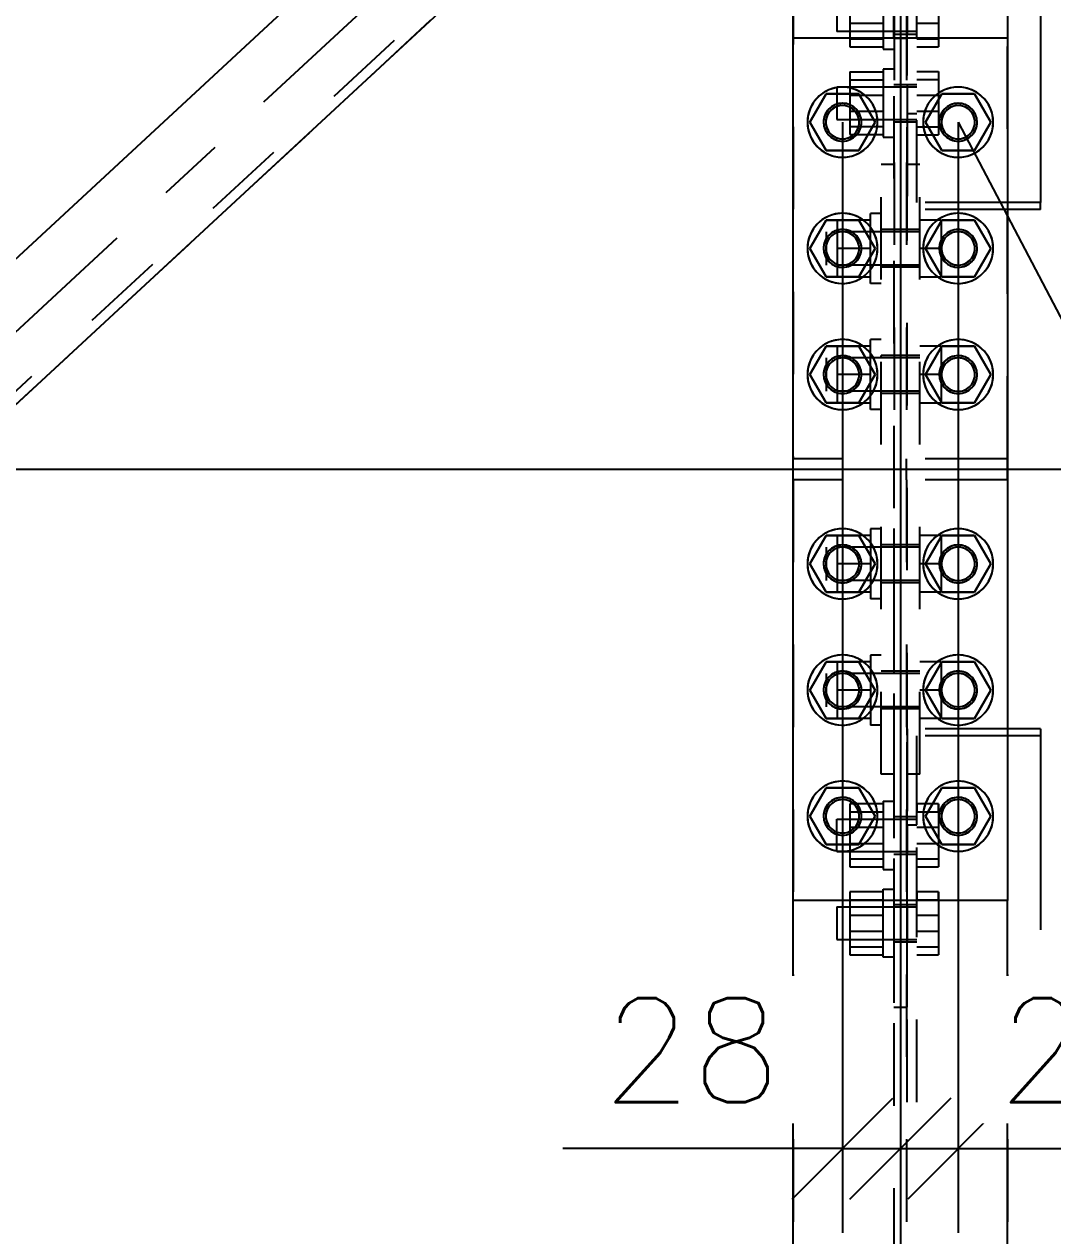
# Model space of a CAD drawing. Header units: millimetres. Extents: x 505 to 1346, y 20403 to 20997.
# Drawn here: x 1019.71 to 1044.17, y 20565.43 to 20594.24 of the extents above; entities that cross this region are included whole.
import ezdxf

# ---------------------------------------------------------------- set-up
doc = ezdxf.new("R2010")
doc.units = ezdxf.units.MM
doc.linetypes.add('CENTER', pattern=[12.7, 7.9375, -1.5875, 1.5875, -1.5875])
doc.linetypes.add('DXK_LINE_DOT2', pattern=[3.9198, 1.9599, -1.9599])
doc.styles.add('RomanS', font='ROMANS__.TTF', dxfattribs={"height": 0.2})

# ---------------------------------------------------------------- blocks, each defined once
blk = doc.blocks.new('Part-110200292-57820 - 57739')
at = {"color": 7, "linetype": 'DXK_LINE_DOT2'}
for p, q in [((1040.701, 20575.205), (1040.701, 20577.485)), ((1040.701, 20577.485), (1040.701, 20575.205)), ((1043.091, 20577.485), (1040.701, 20577.485)), ((1040.936, 20572.707), (1040.936, 20577.316)), ((1040.936, 20575.205), (1040.936, 20577.316)), ((1043.091, 20577.316), (1040.936, 20577.316)), ((1040.701, 20568.611), (1040.701, 20575.205)), ((1040.701, 20575.205), (1040.936, 20575.205)), ((1040.936, 20568.611), (1040.936, 20572.707))]:
    blk.add_line(p, q, dxfattribs=at)
at = {"color": 3, "linetype": 'Continuous'}
for p, q in [((1043.876, 20577.485), (1043.091, 20577.485)), ((1043.876, 20577.316), (1043.091, 20577.316)), ((1043.876, 20577.485), (1043.876, 20577.316)), ((1043.876, 20577.316), (1043.876, 20572.707))]:
    blk.add_line(p, q, dxfattribs=at)
blk = doc.blocks.new('Part-110200292-57822 - 57739')
at = {"color": 7, "linetype": 'DXK_LINE_DOT2'}
for p, q in [((1040.701, 20594.277), (1040.701, 20598.7)), ((1040.936, 20594.604), (1040.936, 20598.7)), ((1040.936, 20589.995), (1040.936, 20594.604)), ((1040.701, 20589.827), (1040.701, 20594.277)), ((1040.936, 20592.106), (1040.701, 20592.106)), ((1040.701, 20592.106), (1040.701, 20589.827)), ((1040.936, 20589.995), (1040.936, 20592.106)), ((1043.091, 20589.995), (1040.936, 20589.995)), ((1043.091, 20589.827), (1040.701, 20589.827))]:
    blk.add_line(p, q, dxfattribs=at)
at = {"color": 3, "linetype": 'Continuous'}
for p, q in [((1043.876, 20594.604), (1043.876, 20589.995)), ((1043.876, 20589.995), (1043.091, 20589.995)), ((1043.876, 20589.827), (1043.876, 20589.995)), ((1043.876, 20589.827), (1043.091, 20589.827))]:
    blk.add_line(p, q, dxfattribs=at)
blk = doc.blocks.new('Part-110200292-57823 - 57739')
at = {"color": 7, "linetype": 'DXK_LINE_DOT2'}
for p, q in [((1043.091, 20603.556), (1037.991, 20603.556)), ((1037.991, 20603.556), (1037.991, 20583.906)), ((1040.396, 20603.706), (1040.396, 20602.706)), ((1040.396, 20603.456), (1040.396, 20603.706)), ((1040.396, 20603.706), (1040.396, 20603.706)), ((1040.396, 20603.706), (1040.686, 20603.706)), ((1040.686, 20603.706), (1040.686, 20602.706)), ((1040.686, 20603.706), (1040.686, 20603.456)), ((1043.091, 20583.906), (1043.091, 20603.556)), ((1037.991, 20603.306), (1037.991, 20603.306)), ((1040.396, 20603.306), (1040.396, 20602.706)), ((1040.686, 20603.306), (1040.686, 20602.722)), ((1040.396, 20602.706), (1040.396, 20583.906)), ((1040.396, 20602.706), (1040.686, 20602.706)), ((1040.686, 20602.706), (1040.686, 20602.722)), ((1040.686, 20602.706), (1040.686, 20583.906)), ((1043.091, 20583.906), (1037.991, 20583.906))]:
    blk.add_line(p, q, dxfattribs=at)
at = {"color": 3, "linetype": 'Continuous'}
for p, q in [((1037.991, 20593.906), (1037.991, 20603.306)), ((1037.991, 20603.306), (1043.091, 20603.306)), ((1040.396, 20603.456), (1040.396, 20603.318)), ((1040.396, 20603.318), (1040.396, 20603.306)), ((1040.686, 20603.456), (1040.686, 20603.306)), ((1043.091, 20603.306), (1043.091, 20593.906)), ((1037.991, 20603.056), (1043.091, 20603.056))]:
    blk.add_line(p, q, dxfattribs=at)
blk = doc.blocks.new('Part-110200292-57828 - 57739')
at = {"color": 7, "linetype": 'DXK_LINE_DOT2'}
for p, q in [((1040.386, 20596.447), (1040.386, 20570.864)), ((1040.386, 20593.897), (1040.386, 20596.447)), ((1040.386, 20596.447), (1040.386, 20596.447)), ((1040.386, 20596.447), (1040.701, 20596.447)), ((1040.386, 20596.447), (1040.701, 20596.447)), ((1040.701, 20593.897), (1040.701, 20596.447)), ((1040.701, 20596.447), (1040.701, 20596.447)), ((1040.701, 20596.447), (1040.701, 20593.897)), ((1040.701, 20593.897), (1040.386, 20593.897)), ((1040.701, 20573.414), (1040.701, 20593.897)), ((1040.386, 20573.414), (1040.701, 20573.414)), ((1040.701, 20570.864), (1040.701, 20573.414)), ((1040.386, 20570.864), (1040.386, 20570.864)), ((1040.386, 20570.864), (1040.701, 20570.864))]:
    blk.add_line(p, q, dxfattribs=at)
blk = doc.blocks.new('Bolt-110200292-64318 - 57739')
at = {"color": 3, "linetype": 'Continuous'}
for p, q in [((1038.388, 20581.406), (1038.777, 20582.08)), ((1038.777, 20582.08), (1039.555, 20582.08)), ((1039.555, 20582.08), (1039.945, 20581.406)), ((1038.777, 20580.731), (1038.388, 20581.406)), ((1039.945, 20581.406), (1039.555, 20580.731)), ((1039.555, 20580.731), (1038.777, 20580.731)), ((1038.388, 20578.406), (1038.777, 20579.08)), ((1038.777, 20579.08), (1039.555, 20579.08)), ((1039.555, 20579.08), (1039.945, 20578.406)), ((1038.777, 20577.731), (1038.388, 20578.406)), ((1039.945, 20578.406), (1039.555, 20577.731)), ((1039.555, 20577.731), (1038.777, 20577.731)), ((1038.388, 20575.406), (1038.777, 20576.08)), ((1038.777, 20576.08), (1039.555, 20576.08)), ((1039.555, 20576.08), (1039.945, 20575.406)), ((1038.777, 20574.731), (1038.388, 20575.406)), ((1039.945, 20575.406), (1039.555, 20574.731)), ((1039.555, 20574.731), (1038.777, 20574.731))]:
    blk.add_line(p, q, dxfattribs=at)
for centre, radius, start, end in [((1039.166, 20581.406), 0.834, 30, 210), ((1039.166, 20581.406), 0.834, 0, 180), ((1039.166, 20581.406), 0.834, 210, 30), ((1039.166, 20581.406), 0.45, 90, 270), ((1039.166, 20581.406), 0.397, 30, 210), ((1039.166, 20581.406), 0.397, 210, 30), ((1039.166, 20581.406), 0.45, 270, 90), ((1039.166, 20581.406), 0.834, 180, 0), ((1039.166, 20578.406), 0.834, 30, 210), ((1039.166, 20578.406), 0.834, 0, 180), ((1039.166, 20578.406), 0.834, 210, 30), ((1039.166, 20578.406), 0.45, 90, 270), ((1039.166, 20578.406), 0.397, 30, 210), ((1039.166, 20578.406), 0.45, 270, 90), ((1039.166, 20578.406), 0.397, 210, 30), ((1039.166, 20578.406), 0.834, 180, 0), ((1039.166, 20575.406), 0.834, 30, 210), ((1039.166, 20575.406), 0.834, 0, 180), ((1039.166, 20575.406), 0.834, 210, 30), ((1039.166, 20575.406), 0.45, 90, 270), ((1039.166, 20575.406), 0.45, 270, 90), ((1039.166, 20575.406), 0.397, 30, 210), ((1039.166, 20575.406), 0.397, 210, 30), ((1039.166, 20575.406), 0.834, 180, 0)]:
    blk.add_arc(centre, radius, start, end, dxfattribs=at)
blk = doc.blocks.new('Part-110200292-57790 - 57739')
at = {"color": 7, "linetype": 'CENTER'}
blk.add_line((1040.542, 20606.406), (991.417, 20560.906), dxfattribs=at)
at = {"color": 7, "linetype": 'DXK_LINE_DOT2'}
for p, q in [((998.319, 20565.888), (1035.046, 20599.904)), ((1002.051, 20569.024), (1031.658, 20596.446))]:
    blk.add_line(p, q, dxfattribs=at)
at = {"color": 3, "linetype": 'Continuous'}
for p, q in [((1029.908, 20598.288), (1000.301, 20570.865)), ((1031.658, 20596.446), (1002.051, 20569.024))]:
    blk.add_line(p, q, dxfattribs=at)
blk = doc.blocks.new('Bolt-110200292-64317 - 57739')
at = {"color": 3, "linetype": 'Continuous'}
for p, q in [((1041.138, 20591.906), (1041.527, 20592.58)), ((1041.527, 20592.58), (1042.305, 20592.58)), ((1042.305, 20592.58), (1042.695, 20591.906)), ((1041.527, 20591.231), (1041.138, 20591.906)), ((1042.695, 20591.906), (1042.305, 20591.231)), ((1042.305, 20591.231), (1041.527, 20591.231)), ((1041.138, 20588.906), (1041.527, 20589.58)), ((1041.527, 20589.58), (1042.305, 20589.58)), ((1042.305, 20589.58), (1042.695, 20588.906)), ((1041.527, 20588.231), (1041.138, 20588.906)), ((1042.695, 20588.906), (1042.305, 20588.231)), ((1042.305, 20588.231), (1041.527, 20588.231)), ((1041.138, 20585.906), (1041.527, 20586.58)), ((1041.527, 20586.58), (1042.305, 20586.58)), ((1042.305, 20586.58), (1042.695, 20585.906)), ((1041.527, 20585.231), (1041.138, 20585.906)), ((1042.695, 20585.906), (1042.305, 20585.231)), ((1042.305, 20585.231), (1041.527, 20585.231))]:
    blk.add_line(p, q, dxfattribs=at)
for centre, radius, start, end in [((1041.916, 20591.906), 0.834, 30, 210), ((1041.916, 20591.906), 0.834, 0, 180), ((1041.916, 20591.906), 0.834, 210, 30), ((1041.916, 20591.906), 0.45, 90, 270), ((1041.916, 20591.906), 0.397, 30, 210), ((1041.916, 20591.906), 0.45, 270, 90), ((1041.916, 20591.906), 0.397, 210, 30), ((1041.916, 20591.906), 0.834, 180, 0), ((1041.916, 20588.906), 0.834, 30, 210), ((1041.916, 20588.906), 0.834, 0, 180), ((1041.916, 20588.906), 0.45, 90, 270), ((1041.916, 20588.906), 0.45, 270, 90), ((1041.916, 20588.906), 0.834, 210, 30), ((1041.916, 20588.906), 0.397, 30, 210), ((1041.916, 20588.906), 0.397, 210, 30), ((1041.916, 20588.906), 0.834, 180, 0), ((1041.916, 20585.906), 0.834, 30, 210), ((1041.916, 20585.906), 0.834, 0, 180), ((1041.916, 20585.906), 0.834, 210, 30), ((1041.916, 20585.906), 0.45, 90, 270), ((1041.916, 20585.906), 0.397, 30, 210), ((1041.916, 20585.906), 0.45, 270, 90), ((1041.916, 20585.906), 0.834, 180, 0), ((1041.916, 20585.906), 0.397, 210, 30)]:
    blk.add_arc(centre, radius, start, end, dxfattribs=at)
blk = doc.blocks.new('Bolt-110200292-57829 - 57739')
at = {"color": 3, "linetype": 'DXK_LINE_DOT2'}
for p, q in [((1040.136, 20575.701), (1039.342, 20575.701)), ((1039.342, 20575.701), (1039.342, 20575.511)), ((1039.342, 20575.701), (1039.342, 20574.204)), ((1040.136, 20575.761), (1040.386, 20575.761)), ((1040.136, 20575.761), (1040.136, 20575.18)), ((1041.446, 20575.702), (1040.936, 20575.702)), ((1040.936, 20575.702), (1040.936, 20575.512)), ((1041.446, 20575.512), (1041.446, 20575.702)), ((1041.446, 20575.702), (1041.446, 20574.203)), ((1039.031, 20575.338), (1040.936, 20575.338)), ((1039.031, 20574.568), (1039.031, 20575.338)), ((1039.342, 20575.511), (1040.136, 20575.511)), ((1040.386, 20575.398), (1040.701, 20575.398)), ((1040.701, 20575.398), (1040.936, 20575.398)), ((1040.936, 20575.512), (1041.446, 20575.512)), ((1039.342, 20575.143), (1040.136, 20575.143)), ((1040.136, 20575.18), (1040.136, 20574.144)), ((1040.701, 20575.205), (1040.701, 20574.507)), ((1040.936, 20575.143), (1041.446, 20575.143)), ((1039.342, 20574.762), (1040.136, 20574.762)), ((1040.936, 20574.762), (1041.446, 20574.762)), ((1039.031, 20574.568), (1040.936, 20574.568)), ((1039.342, 20574.394), (1040.136, 20574.394)), ((1040.386, 20574.507), (1040.701, 20574.507)), ((1040.701, 20574.507), (1040.936, 20574.507)), ((1040.936, 20574.393), (1041.446, 20574.393)), ((1039.342, 20574.204), (1040.136, 20574.204)), ((1040.136, 20574.144), (1040.386, 20574.144)), ((1040.936, 20574.203), (1041.446, 20574.203)), ((1040.136, 20573.613), (1039.342, 20573.613)), ((1039.342, 20573.613), (1039.342, 20573.423)), ((1039.342, 20573.613), (1039.342, 20572.115)), ((1040.136, 20573.672), (1040.386, 20573.672)), ((1040.136, 20572.055), (1040.136, 20573.672)), ((1041.446, 20573.613), (1040.936, 20573.613)), ((1040.936, 20573.613), (1040.936, 20573.423)), ((1041.446, 20573.423), (1041.446, 20573.613)), ((1041.446, 20573.613), (1041.446, 20572.114)), ((1039.031, 20573.249), (1040.936, 20573.249)), ((1039.031, 20573.249), (1039.031, 20572.479)), ((1039.342, 20573.423), (1040.136, 20573.423)), ((1040.386, 20573.309), (1040.701, 20573.309)), ((1040.701, 20573.309), (1040.936, 20573.309)), ((1040.701, 20573.309), (1040.701, 20572.418)), ((1040.936, 20573.423), (1041.446, 20573.423)), ((1039.342, 20573.054), (1040.136, 20573.054)), ((1040.936, 20573.054), (1041.446, 20573.054)), ((1039.342, 20572.674), (1040.136, 20572.674)), ((1040.936, 20572.674), (1041.446, 20572.674)), ((1039.031, 20572.479), (1040.936, 20572.479)), ((1040.386, 20572.418), (1040.701, 20572.418)), ((1040.701, 20572.418), (1040.936, 20572.418)), ((1039.342, 20572.305), (1040.136, 20572.305)), ((1039.342, 20572.115), (1040.136, 20572.115)), ((1040.936, 20572.305), (1041.446, 20572.305)), ((1040.936, 20572.114), (1041.446, 20572.114)), ((1040.386, 20572.055), (1040.136, 20572.055))]:
    blk.add_line(p, q, dxfattribs=at)
blk = doc.blocks.new('Bolt-110200292-57830 - 57739')
at = {"color": 3, "linetype": 'DXK_LINE_DOT2'}
for p, q in [((1039.342, 20595.196), (1039.342, 20593.698)), ((1039.342, 20595.196), (1040.136, 20595.196)), ((1040.386, 20595.256), (1040.136, 20595.256)), ((1040.136, 20595.256), (1040.136, 20593.639)), ((1040.936, 20595.197), (1041.446, 20595.197)), ((1041.446, 20595.197), (1041.446, 20593.698)), ((1040.936, 20594.832), (1039.031, 20594.832)), ((1039.031, 20594.829), (1039.031, 20594.832)), ((1039.031, 20594.832), (1039.031, 20594.062)), ((1039.342, 20595.006), (1040.136, 20595.006)), ((1040.386, 20594.893), (1040.701, 20594.893)), ((1040.701, 20594.893), (1040.936, 20594.893)), ((1040.701, 20594.893), (1040.701, 20594.002)), ((1040.936, 20595.007), (1041.446, 20595.007)), ((1039.342, 20594.637), (1040.136, 20594.637)), ((1040.936, 20594.637), (1041.446, 20594.637)), ((1039.342, 20594.257), (1040.136, 20594.257)), ((1040.936, 20594.257), (1041.446, 20594.257)), ((1040.936, 20594.062), (1039.031, 20594.062)), ((1040.386, 20594.002), (1040.701, 20594.002)), ((1040.701, 20594.05), (1040.701, 20594.004)), ((1040.701, 20594.002), (1040.701, 20594.043)), ((1040.701, 20594.004), (1040.701, 20594.002)), ((1040.701, 20594.002), (1040.936, 20594.002)), ((1039.342, 20593.888), (1040.136, 20593.888)), ((1039.342, 20593.698), (1040.136, 20593.698)), ((1040.936, 20593.888), (1041.446, 20593.888)), ((1040.936, 20593.698), (1041.446, 20593.698)), ((1040.136, 20593.639), (1040.386, 20593.639)), ((1039.342, 20593.107), (1039.342, 20591.61)), ((1039.342, 20593.107), (1040.136, 20593.107)), ((1040.386, 20593.167), (1040.136, 20593.167)), ((1040.136, 20593.167), (1040.136, 20591.55)), ((1040.936, 20593.108), (1041.446, 20593.108)), ((1041.446, 20593.108), (1041.446, 20591.609)), ((1039.342, 20592.917), (1040.136, 20592.917)), ((1040.936, 20592.918), (1041.446, 20592.918)), ((1039.031, 20592.744), (1040.936, 20592.744)), ((1039.031, 20592.74), (1039.031, 20592.744)), ((1039.031, 20592.744), (1039.031, 20591.974)), ((1039.342, 20592.549), (1040.136, 20592.549)), ((1040.386, 20592.804), (1040.701, 20592.804)), ((1040.701, 20592.804), (1040.936, 20592.804)), ((1040.701, 20592.804), (1040.701, 20592.106)), ((1040.936, 20592.549), (1041.446, 20592.549)), ((1039.031, 20591.974), (1040.936, 20591.974)), ((1039.342, 20592.169), (1040.136, 20592.169)), ((1040.701, 20591.961), (1040.701, 20591.915)), ((1040.701, 20591.913), (1040.701, 20591.955)), ((1040.936, 20592.168), (1041.446, 20592.168)), ((1039.342, 20591.8), (1040.136, 20591.8)), ((1040.386, 20591.913), (1040.701, 20591.913)), ((1040.701, 20591.915), (1040.701, 20591.913)), ((1040.701, 20591.913), (1040.936, 20591.913)), ((1040.936, 20591.799), (1041.446, 20591.799)), ((1039.342, 20591.61), (1040.136, 20591.61)), ((1040.136, 20591.55), (1040.386, 20591.55)), ((1040.936, 20591.609), (1041.446, 20591.609))]:
    blk.add_line(p, q, dxfattribs=at)
blk = doc.blocks.new('Part-110200292-57960 - 57739')
at = {"color": 7, "linetype": 'DXK_LINE_DOT2'}
for p, q in [((1037.991, 20583.406), (1037.991, 20564.006)), ((1043.091, 20583.406), (1037.991, 20583.406)), ((1040.396, 20564.605), (1040.396, 20583.406)), ((1040.686, 20583.406), (1040.686, 20564.605)), ((1043.091, 20583.406), (1043.091, 20564.006)), ((1040.396, 20563.606), (1040.396, 20564.605)), ((1040.686, 20564.605), (1040.396, 20564.605)), ((1040.686, 20564.605), (1040.686, 20563.606)), ((1037.991, 20564.006), (1037.991, 20564.006)), ((1037.991, 20563.856), (1037.991, 20563.756)), ((1043.091, 20563.756), (1037.991, 20563.756)), ((1043.091, 20563.756), (1043.091, 20563.856)), ((1040.686, 20563.606), (1040.396, 20563.606)), ((1040.686, 20563.606), (1040.686, 20563.606))]:
    blk.add_line(p, q, dxfattribs=at)
at = {"color": 3, "linetype": 'Continuous'}
for p, q in [((1037.991, 20564.256), (1037.991, 20573.406)), ((1043.091, 20564.256), (1043.091, 20573.406)), ((1037.991, 20564.006), (1037.991, 20564.256)), ((1037.991, 20564.256), (1043.091, 20564.256)), ((1043.091, 20564.006), (1043.091, 20564.256)), ((1037.991, 20564.006), (1037.991, 20563.856)), ((1043.091, 20564.006), (1037.991, 20564.006)), ((1040.396, 20564.006), (1040.396, 20563.856)), ((1040.686, 20564.006), (1040.686, 20563.993)), ((1040.686, 20563.993), (1040.686, 20563.856)), ((1043.091, 20564.006), (1043.091, 20563.856))]:
    blk.add_line(p, q, dxfattribs=at)
blk = doc.blocks.new('Part-110200292-58019 - 57739')
at = {"color": 7, "linetype": 'DXK_LINE_DOT2'}
for p, q in [((1043.091, 20593.906), (1037.991, 20593.906)), ((1037.991, 20583.406), (1037.991, 20583.906)), ((1043.091, 20583.406), (1043.091, 20583.906)), ((1043.091, 20573.406), (1037.991, 20573.406))]:
    blk.add_line(p, q, dxfattribs=at)
blk = doc.blocks.new('Bolt-110200292-58020 - 57739')
at = {"color": 3, "linetype": 'DXK_LINE_DOT2'}
for p, q in [((1041.527, 20582.08), (1041.137, 20581.406)), ((1041.526, 20582.08), (1041.137, 20581.406)), ((1042.306, 20582.08), (1041.526, 20582.08)), ((1042.305, 20582.08), (1041.527, 20582.08)), ((1042.695, 20581.406), (1042.305, 20582.08)), ((1042.695, 20581.406), (1042.306, 20582.08)), ((1041.137, 20581.406), (1041.527, 20580.731)), ((1041.137, 20581.406), (1041.526, 20580.731)), ((1042.305, 20580.731), (1042.695, 20581.406)), ((1042.306, 20580.731), (1042.695, 20581.406)), ((1041.526, 20580.731), (1042.306, 20580.731)), ((1041.527, 20580.731), (1042.305, 20580.731)), ((1041.527, 20579.08), (1041.137, 20578.406)), ((1041.526, 20579.08), (1041.137, 20578.406)), ((1042.306, 20579.08), (1041.526, 20579.08)), ((1042.305, 20579.08), (1041.527, 20579.08)), ((1042.695, 20578.406), (1042.305, 20579.08)), ((1042.695, 20578.406), (1042.306, 20579.08)), ((1041.137, 20578.406), (1041.527, 20577.731)), ((1041.137, 20578.406), (1041.526, 20577.731)), ((1042.305, 20577.731), (1042.695, 20578.406)), ((1042.306, 20577.731), (1042.695, 20578.406)), ((1041.526, 20577.731), (1042.306, 20577.731)), ((1041.527, 20577.731), (1042.305, 20577.731)), ((1041.527, 20576.08), (1041.137, 20575.406)), ((1041.526, 20576.08), (1041.137, 20575.406)), ((1042.306, 20576.08), (1041.526, 20576.08)), ((1042.305, 20576.08), (1041.527, 20576.08)), ((1042.695, 20575.406), (1042.305, 20576.08)), ((1042.695, 20575.406), (1042.306, 20576.08)), ((1041.137, 20575.406), (1041.527, 20574.731)), ((1041.137, 20575.406), (1041.526, 20574.731)), ((1042.305, 20574.731), (1042.695, 20575.406)), ((1042.306, 20574.731), (1042.695, 20575.406)), ((1041.526, 20574.731), (1042.306, 20574.731)), ((1041.527, 20574.731), (1042.305, 20574.731))]:
    blk.add_line(p, q, dxfattribs=at)
for centre, radius, start, end in [((1041.916, 20581.406), 0.834, 330, 150), ((1041.916, 20581.406), 0.834, 150, 330), ((1041.916, 20581.406), 0.45, 108, 288), ((1041.916, 20581.406), 0.397, 150, 330), ((1041.916, 20581.406), 0.397, 330, 150), ((1041.916, 20581.406), 0.45, 288, 108), ((1041.916, 20578.406), 0.834, 330, 150), ((1041.916, 20578.406), 0.834, 150, 330), ((1041.916, 20578.406), 0.45, 108, 288), ((1041.916, 20578.406), 0.397, 330, 150), ((1041.916, 20578.406), 0.45, 288, 108), ((1041.916, 20578.406), 0.397, 150, 330), ((1041.916, 20575.406), 0.834, 330, 150), ((1041.916, 20575.406), 0.834, 150, 330), ((1041.916, 20575.406), 0.45, 108, 288), ((1041.916, 20575.406), 0.45, 288, 108), ((1041.916, 20575.406), 0.397, 150, 330), ((1041.916, 20575.406), 0.397, 330, 150)]:
    blk.add_arc(centre, radius, start, end, dxfattribs=at)
blk = doc.blocks.new('Bolt-110200292-58021 - 57739')
at = {"color": 3, "linetype": 'DXK_LINE_DOT2'}
for p, q in [((1041.527, 20592.58), (1041.137, 20591.906)), ((1041.526, 20592.58), (1041.137, 20591.906)), ((1042.306, 20592.58), (1041.526, 20592.58)), ((1042.305, 20592.58), (1041.527, 20592.58)), ((1042.695, 20591.906), (1042.305, 20592.58)), ((1042.695, 20591.906), (1042.306, 20592.58)), ((1041.137, 20591.906), (1041.527, 20591.231)), ((1041.137, 20591.906), (1041.526, 20591.231)), ((1042.305, 20591.231), (1042.695, 20591.906)), ((1042.306, 20591.231), (1042.695, 20591.906)), ((1041.526, 20591.231), (1042.306, 20591.231)), ((1041.527, 20591.231), (1042.305, 20591.231)), ((1041.527, 20589.58), (1041.137, 20588.906)), ((1041.526, 20589.58), (1041.137, 20588.906)), ((1042.306, 20589.58), (1041.526, 20589.58)), ((1042.305, 20589.58), (1041.527, 20589.58)), ((1042.695, 20588.906), (1042.305, 20589.58)), ((1042.695, 20588.906), (1042.306, 20589.58)), ((1041.137, 20588.906), (1041.527, 20588.231)), ((1041.137, 20588.906), (1041.526, 20588.231)), ((1042.305, 20588.231), (1042.695, 20588.906)), ((1042.306, 20588.231), (1042.695, 20588.906)), ((1041.526, 20588.231), (1042.306, 20588.231)), ((1041.527, 20588.231), (1042.305, 20588.231)), ((1041.527, 20586.58), (1041.137, 20585.906)), ((1041.526, 20586.58), (1041.137, 20585.906)), ((1042.306, 20586.58), (1041.526, 20586.58)), ((1042.305, 20586.58), (1041.527, 20586.58)), ((1042.695, 20585.906), (1042.305, 20586.58)), ((1042.695, 20585.906), (1042.306, 20586.58)), ((1041.137, 20585.906), (1041.527, 20585.231)), ((1041.137, 20585.906), (1041.526, 20585.231)), ((1042.305, 20585.231), (1042.695, 20585.906)), ((1042.306, 20585.231), (1042.695, 20585.906)), ((1041.526, 20585.231), (1042.306, 20585.231)), ((1041.527, 20585.231), (1042.305, 20585.231))]:
    blk.add_line(p, q, dxfattribs=at)
for centre, radius, start, end in [((1041.916, 20591.906), 0.834, 330, 150), ((1041.916, 20591.906), 0.834, 150, 330), ((1041.916, 20591.906), 0.45, 108, 288), ((1041.916, 20591.906), 0.397, 330, 150), ((1041.916, 20591.906), 0.45, 288, 108), ((1041.916, 20591.906), 0.397, 150, 330), ((1041.916, 20588.906), 0.834, 330, 150), ((1041.916, 20588.906), 0.45, 288, 108), ((1041.916, 20588.906), 0.834, 150, 330), ((1041.916, 20588.906), 0.45, 108, 288), ((1041.916, 20588.906), 0.397, 150, 330), ((1041.916, 20588.906), 0.397, 330, 150), ((1041.916, 20585.906), 0.834, 330, 150), ((1041.916, 20585.906), 0.834, 150, 330), ((1041.916, 20585.906), 0.45, 108, 288), ((1041.916, 20585.906), 0.397, 330, 150), ((1041.916, 20585.906), 0.45, 288, 108), ((1041.916, 20585.906), 0.397, 150, 330)]:
    blk.add_arc(centre, radius, start, end, dxfattribs=at)
blk = doc.blocks.new('Bolt-110200292-58022 - 57739')
at = {"color": 3, "linetype": 'DXK_LINE_DOT2'}
for p, q in [((1038.777, 20582.08), (1038.387, 20581.406)), ((1038.776, 20582.08), (1038.387, 20581.406)), ((1039.556, 20582.08), (1038.776, 20582.08)), ((1039.555, 20582.08), (1038.777, 20582.08)), ((1039.945, 20581.406), (1039.555, 20582.08)), ((1039.945, 20581.406), (1039.556, 20582.08)), ((1038.387, 20581.406), (1038.777, 20580.731)), ((1038.387, 20581.406), (1038.776, 20580.731)), ((1039.555, 20580.731), (1039.945, 20581.406)), ((1039.556, 20580.731), (1039.945, 20581.406)), ((1038.776, 20580.731), (1039.556, 20580.731)), ((1038.777, 20580.731), (1039.555, 20580.731)), ((1038.777, 20579.08), (1038.387, 20578.406)), ((1038.776, 20579.08), (1038.387, 20578.406)), ((1039.556, 20579.08), (1038.776, 20579.08)), ((1039.555, 20579.08), (1038.777, 20579.08)), ((1039.945, 20578.406), (1039.555, 20579.08)), ((1039.945, 20578.406), (1039.556, 20579.08)), ((1038.387, 20578.406), (1038.777, 20577.731)), ((1038.387, 20578.406), (1038.776, 20577.731)), ((1039.555, 20577.731), (1039.945, 20578.406)), ((1039.556, 20577.731), (1039.945, 20578.406)), ((1038.776, 20577.731), (1039.556, 20577.731)), ((1038.777, 20577.731), (1039.555, 20577.731)), ((1038.777, 20576.08), (1038.387, 20575.406)), ((1038.776, 20576.08), (1038.387, 20575.406)), ((1039.556, 20576.08), (1038.776, 20576.08)), ((1039.555, 20576.08), (1038.777, 20576.08)), ((1039.945, 20575.406), (1039.555, 20576.08)), ((1039.945, 20575.406), (1039.556, 20576.08)), ((1038.387, 20575.406), (1038.777, 20574.731)), ((1038.387, 20575.406), (1038.776, 20574.731)), ((1039.555, 20574.731), (1039.945, 20575.406)), ((1039.556, 20574.731), (1039.945, 20575.406)), ((1038.776, 20574.731), (1039.556, 20574.731)), ((1038.777, 20574.731), (1039.555, 20574.731))]:
    blk.add_line(p, q, dxfattribs=at)
for centre, radius, start, end in [((1039.166, 20581.406), 0.834, 330, 150), ((1039.166, 20581.406), 0.834, 150, 330), ((1039.166, 20581.406), 0.45, 108, 288), ((1039.166, 20581.406), 0.397, 150, 330), ((1039.166, 20581.406), 0.397, 330, 150), ((1039.166, 20581.406), 0.45, 288, 108), ((1039.166, 20578.406), 0.834, 330, 150), ((1039.166, 20578.406), 0.834, 150, 330), ((1039.166, 20578.406), 0.45, 108, 288), ((1039.166, 20578.406), 0.397, 330, 150), ((1039.166, 20578.406), 0.45, 288, 108), ((1039.166, 20578.406), 0.397, 150, 330), ((1039.166, 20575.406), 0.834, 330, 150), ((1039.166, 20575.406), 0.834, 150, 330), ((1039.166, 20575.406), 0.45, 108, 288), ((1039.166, 20575.406), 0.45, 288, 108), ((1039.166, 20575.406), 0.397, 150, 330), ((1039.166, 20575.406), 0.397, 330, 150)]:
    blk.add_arc(centre, radius, start, end, dxfattribs=at)
blk = doc.blocks.new('Bolt-110200292-58023 - 57739')
at = {"color": 3, "linetype": 'DXK_LINE_DOT2'}
for p, q in [((1038.777, 20592.58), (1038.387, 20591.906)), ((1038.776, 20592.58), (1038.387, 20591.906)), ((1039.556, 20592.58), (1038.776, 20592.58)), ((1039.555, 20592.58), (1038.777, 20592.58)), ((1039.945, 20591.906), (1039.555, 20592.58)), ((1039.945, 20591.906), (1039.556, 20592.58)), ((1038.387, 20591.906), (1038.777, 20591.231)), ((1038.387, 20591.906), (1038.776, 20591.231)), ((1039.555, 20591.231), (1039.945, 20591.906)), ((1039.556, 20591.231), (1039.945, 20591.906)), ((1038.776, 20591.231), (1039.556, 20591.231)), ((1038.777, 20591.231), (1039.555, 20591.231)), ((1038.777, 20589.58), (1038.387, 20588.906)), ((1038.776, 20589.58), (1038.387, 20588.906)), ((1039.556, 20589.58), (1038.776, 20589.58)), ((1039.555, 20589.58), (1038.777, 20589.58)), ((1039.945, 20588.906), (1039.555, 20589.58)), ((1039.945, 20588.906), (1039.556, 20589.58)), ((1038.387, 20588.906), (1038.777, 20588.231)), ((1038.387, 20588.906), (1038.776, 20588.231)), ((1039.555, 20588.231), (1039.945, 20588.906)), ((1039.556, 20588.231), (1039.945, 20588.906)), ((1038.776, 20588.231), (1039.556, 20588.231)), ((1038.777, 20588.231), (1039.555, 20588.231)), ((1038.777, 20586.58), (1038.387, 20585.906)), ((1038.776, 20586.58), (1038.387, 20585.906)), ((1039.556, 20586.58), (1038.776, 20586.58)), ((1039.555, 20586.58), (1038.777, 20586.58)), ((1039.945, 20585.906), (1039.555, 20586.58)), ((1039.945, 20585.906), (1039.556, 20586.58)), ((1038.387, 20585.906), (1038.777, 20585.231)), ((1038.387, 20585.906), (1038.776, 20585.231)), ((1039.555, 20585.231), (1039.945, 20585.906)), ((1039.556, 20585.231), (1039.945, 20585.906)), ((1038.776, 20585.231), (1039.556, 20585.231)), ((1038.777, 20585.231), (1039.555, 20585.231))]:
    blk.add_line(p, q, dxfattribs=at)
for centre, radius, start, end in [((1039.166, 20591.906), 0.834, 330, 150), ((1039.166, 20591.906), 0.834, 150, 330), ((1039.166, 20591.906), 0.45, 108, 288), ((1039.166, 20591.906), 0.397, 330, 150), ((1039.166, 20591.906), 0.45, 288, 108), ((1039.166, 20591.906), 0.397, 150, 330), ((1039.166, 20588.906), 0.834, 330, 150), ((1039.166, 20588.906), 0.45, 288, 108), ((1039.166, 20588.906), 0.834, 150, 330), ((1039.166, 20588.906), 0.45, 108, 288), ((1039.166, 20588.906), 0.397, 150, 330), ((1039.166, 20588.906), 0.397, 330, 150), ((1039.166, 20585.906), 0.834, 330, 150), ((1039.166, 20585.906), 0.834, 150, 330), ((1039.166, 20585.906), 0.45, 108, 288), ((1039.166, 20585.906), 0.397, 330, 150), ((1039.166, 20585.906), 0.45, 288, 108), ((1039.166, 20585.906), 0.397, 150, 330)]:
    blk.add_arc(centre, radius, start, end, dxfattribs=at)
blk = doc.blocks.new('Part-110200292-58024 - 57739')
at = {"color": 7, "linetype": 'DXK_LINE_DOT2'}
for p, q in [((1040.686, 20590.906), (1041.001, 20590.906)), ((1041.001, 20576.406), (1041.001, 20590.906)), ((1040.686, 20583.406), (1040.686, 20583.906)), ((1041.001, 20576.406), (1040.686, 20576.406))]:
    blk.add_line(p, q, dxfattribs=at)
blk = doc.blocks.new('Part-110200292-58025 - 57739')
at = {"color": 7, "linetype": 'DXK_LINE_DOT2'}
for p, q in [((1040.081, 20576.406), (1040.081, 20590.906)), ((1040.081, 20590.906), (1040.396, 20590.906)), ((1040.396, 20583.406), (1040.396, 20583.906)), ((1040.396, 20576.406), (1040.081, 20576.406))]:
    blk.add_line(p, q, dxfattribs=at)
blk = doc.blocks.new('Bolt-110200292-58026 - 57739')
at = {"color": 3, "linetype": 'DXK_LINE_DOT2'}
for p, q in [((1040.081, 20582.239), (1039.831, 20582.239)), ((1039.831, 20582.239), (1039.831, 20580.572)), ((1039.037, 20582.08), (1039.037, 20580.731)), ((1039.831, 20582.08), (1039.555, 20582.08)), ((1041.511, 20582.08), (1041.001, 20582.08)), ((1041.511, 20582.08), (1041.511, 20580.731)), ((1041.001, 20581.803), (1038.779, 20581.803)), ((1038.779, 20581.803), (1038.779, 20581.009)), ((1041.001, 20581.856), (1040.081, 20581.856)), ((1039.831, 20581.406), (1039.037, 20581.406)), ((1041.511, 20581.406), (1041.001, 20581.406)), ((1041.001, 20581.009), (1038.779, 20581.009)), ((1039.831, 20580.731), (1039.555, 20580.731)), ((1040.081, 20580.956), (1040.081, 20580.978)), ((1041.001, 20580.956), (1040.081, 20580.956)), ((1041.511, 20580.731), (1041.001, 20580.731)), ((1040.081, 20580.572), (1039.831, 20580.572)), ((1039.037, 20579.08), (1039.037, 20577.731)), ((1039.831, 20579.08), (1039.555, 20579.08)), ((1040.081, 20579.239), (1039.831, 20579.239)), ((1039.831, 20579.239), (1039.831, 20577.572)), ((1041.511, 20579.08), (1041.001, 20579.08)), ((1041.511, 20579.08), (1041.511, 20577.731)), ((1041.001, 20578.803), (1038.779, 20578.803)), ((1038.779, 20578.803), (1038.779, 20578.009)), ((1041.001, 20578.856), (1040.081, 20578.856)), ((1039.831, 20578.406), (1039.037, 20578.406)), ((1041.511, 20578.406), (1041.001, 20578.406)), ((1041.001, 20578.009), (1038.779, 20578.009)), ((1040.081, 20577.956), (1040.081, 20577.978)), ((1041.001, 20577.956), (1040.081, 20577.956)), ((1039.831, 20577.731), (1039.555, 20577.731)), ((1040.081, 20577.572), (1039.831, 20577.572)), ((1041.511, 20577.731), (1041.001, 20577.731))]:
    blk.add_line(p, q, dxfattribs=at)
blk = doc.blocks.new('Bolt-110200292-58027 - 57739')
at = {"color": 3, "linetype": 'DXK_LINE_DOT2'}
for p, q in [((1040.081, 20589.739), (1039.831, 20589.739)), ((1039.831, 20588.072), (1039.831, 20589.739)), ((1039.037, 20589.58), (1039.037, 20588.231)), ((1039.831, 20589.58), (1039.555, 20589.58)), ((1041.001, 20589.356), (1040.081, 20589.356)), ((1040.081, 20589.334), (1040.081, 20589.356)), ((1041.511, 20589.58), (1041.001, 20589.58)), ((1041.511, 20589.58), (1041.511, 20588.231)), ((1041.001, 20589.303), (1038.779, 20589.303)), ((1038.779, 20589.303), (1038.779, 20588.509)), ((1039.831, 20588.906), (1039.037, 20588.906)), ((1041.511, 20588.906), (1041.001, 20588.906)), ((1041.001, 20588.509), (1038.779, 20588.509)), ((1039.555, 20588.231), (1039.831, 20588.231)), ((1041.001, 20588.456), (1040.081, 20588.456)), ((1041.001, 20588.231), (1041.511, 20588.231)), ((1040.081, 20588.072), (1039.831, 20588.072)), ((1039.037, 20586.58), (1039.037, 20585.231)), ((1039.831, 20586.58), (1039.555, 20586.58)), ((1040.081, 20586.739), (1039.831, 20586.739)), ((1039.831, 20585.072), (1039.831, 20586.739)), ((1041.511, 20586.58), (1041.001, 20586.58)), ((1041.511, 20586.58), (1041.511, 20585.231)), ((1041.001, 20586.303), (1038.779, 20586.303)), ((1038.779, 20586.303), (1038.779, 20585.509)), ((1041.001, 20586.356), (1040.081, 20586.356)), ((1040.081, 20586.334), (1040.081, 20586.356)), ((1039.831, 20585.906), (1039.037, 20585.906)), ((1041.511, 20585.906), (1041.001, 20585.906)), ((1041.001, 20585.509), (1038.779, 20585.509)), ((1041.001, 20585.456), (1040.081, 20585.456)), ((1039.555, 20585.231), (1039.831, 20585.231)), ((1040.081, 20585.072), (1039.831, 20585.072)), ((1041.001, 20585.231), (1041.511, 20585.231))]:
    blk.add_line(p, q, dxfattribs=at)
blk = doc.blocks.new('Bolt-110200292-64319 - 57739')
at = {"color": 3, "linetype": 'Continuous'}
for p, q in [((1038.388, 20591.906), (1038.777, 20592.58)), ((1038.777, 20592.58), (1039.555, 20592.58)), ((1039.555, 20592.58), (1039.945, 20591.906)), ((1038.777, 20591.231), (1038.388, 20591.906)), ((1039.945, 20591.906), (1039.555, 20591.231)), ((1039.555, 20591.231), (1038.777, 20591.231)), ((1038.388, 20588.906), (1038.777, 20589.58)), ((1038.777, 20589.58), (1039.555, 20589.58)), ((1039.555, 20589.58), (1039.945, 20588.906)), ((1038.777, 20588.231), (1038.388, 20588.906)), ((1039.945, 20588.906), (1039.555, 20588.231)), ((1039.555, 20588.231), (1038.777, 20588.231)), ((1038.388, 20585.906), (1038.777, 20586.58)), ((1038.777, 20586.58), (1039.555, 20586.58)), ((1039.555, 20586.58), (1039.945, 20585.906)), ((1038.777, 20585.231), (1038.388, 20585.906)), ((1039.945, 20585.906), (1039.555, 20585.231)), ((1039.555, 20585.231), (1038.777, 20585.231))]:
    blk.add_line(p, q, dxfattribs=at)
for centre, radius, start, end in [((1039.166, 20591.906), 0.834, 30, 210), ((1039.166, 20591.906), 0.834, 0, 180), ((1039.166, 20591.906), 0.834, 210, 30), ((1039.166, 20591.906), 0.45, 90, 270), ((1039.166, 20591.906), 0.397, 30, 210), ((1039.166, 20591.906), 0.45, 270, 90), ((1039.166, 20591.906), 0.397, 210, 30), ((1039.166, 20591.906), 0.834, 180, 0), ((1039.166, 20588.906), 0.834, 30, 210), ((1039.166, 20588.906), 0.834, 0, 180), ((1039.166, 20588.906), 0.45, 90, 270), ((1039.166, 20588.906), 0.45, 270, 90), ((1039.166, 20588.906), 0.834, 210, 30), ((1039.166, 20588.906), 0.397, 30, 210), ((1039.166, 20588.906), 0.397, 210, 30), ((1039.166, 20588.906), 0.834, 180, 0), ((1039.166, 20585.906), 0.834, 30, 210), ((1039.166, 20585.906), 0.834, 0, 180), ((1039.166, 20585.906), 0.834, 210, 30), ((1039.166, 20585.906), 0.45, 90, 270), ((1039.166, 20585.906), 0.397, 30, 210), ((1039.166, 20585.906), 0.45, 270, 90), ((1039.166, 20585.906), 0.834, 180, 0), ((1039.166, 20585.906), 0.397, 210, 30)]:
    blk.add_arc(centre, radius, start, end, dxfattribs=at)
blk = doc.blocks.new('Part-110200292-64315 - 57739')
at = {"color": 3, "linetype": 'Continuous'}
for p, q in [((1037.991, 20573.406), (1037.991, 20593.906)), ((1043.091, 20593.906), (1037.991, 20593.906)), ((1043.091, 20593.906), (1043.091, 20573.406)), ((1043.091, 20573.406), (1037.991, 20573.406))]:
    blk.add_line(p, q, dxfattribs=at)
blk = doc.blocks.new('Bolt-110200292-64316 - 57739')
at = {"color": 3, "linetype": 'Continuous'}
for p, q in [((1041.138, 20581.406), (1041.527, 20582.08)), ((1041.527, 20582.08), (1042.305, 20582.08)), ((1042.305, 20582.08), (1042.695, 20581.406)), ((1041.527, 20580.731), (1041.138, 20581.406)), ((1042.695, 20581.406), (1042.305, 20580.731)), ((1042.305, 20580.731), (1041.527, 20580.731)), ((1041.138, 20578.406), (1041.527, 20579.08)), ((1041.527, 20579.08), (1042.305, 20579.08)), ((1042.305, 20579.08), (1042.695, 20578.406)), ((1041.527, 20577.731), (1041.138, 20578.406)), ((1042.695, 20578.406), (1042.305, 20577.731)), ((1042.305, 20577.731), (1041.527, 20577.731)), ((1041.138, 20575.406), (1041.527, 20576.08)), ((1041.527, 20576.08), (1042.305, 20576.08)), ((1042.305, 20576.08), (1042.695, 20575.406)), ((1041.527, 20574.731), (1041.138, 20575.406)), ((1042.695, 20575.406), (1042.305, 20574.731)), ((1042.305, 20574.731), (1041.527, 20574.731))]:
    blk.add_line(p, q, dxfattribs=at)
for centre, radius, start, end in [((1041.916, 20581.406), 0.834, 30, 210), ((1041.916, 20581.406), 0.834, 0, 180), ((1041.916, 20581.406), 0.834, 210, 30), ((1041.916, 20581.406), 0.45, 90, 270), ((1041.916, 20581.406), 0.397, 30, 210), ((1041.916, 20581.406), 0.397, 210, 30), ((1041.916, 20581.406), 0.45, 270, 90), ((1041.916, 20581.406), 0.834, 180, 0), ((1041.916, 20578.406), 0.834, 30, 210), ((1041.916, 20578.406), 0.834, 0, 180), ((1041.916, 20578.406), 0.834, 210, 30), ((1041.916, 20578.406), 0.45, 90, 270), ((1041.916, 20578.406), 0.397, 30, 210), ((1041.916, 20578.406), 0.45, 270, 90), ((1041.916, 20578.406), 0.397, 210, 30), ((1041.916, 20578.406), 0.834, 180, 0), ((1041.916, 20575.406), 0.834, 30, 210), ((1041.916, 20575.406), 0.834, 0, 180), ((1041.916, 20575.406), 0.834, 210, 30), ((1041.916, 20575.406), 0.45, 90, 270), ((1041.916, 20575.406), 0.45, 270, 90), ((1041.916, 20575.406), 0.397, 30, 210), ((1041.916, 20575.406), 0.397, 210, 30), ((1041.916, 20575.406), 0.834, 180, 0)]:
    blk.add_arc(centre, radius, start, end, dxfattribs=at)
blk = doc.blocks.new('StraightDimension-110200292-64386 - 57739')
at = {"color": 7, "linetype": 'Continuous'}
blk.add_line((1040.541, 20613.256), (1040.541, 20539.976), dxfattribs=at)
blk = doc.blocks.new('StraightDimension-110200292-63843 - 57739')
at = {"color": 7, "linetype": 'Continuous'}
blk.add_line((548.09, 20583.656), (1159.796, 20583.656), dxfattribs=at)
blk = doc.blocks.new('StraightDimension-110200292-64385 - 57739')
at = {"color": 7, "linetype": 'Continuous'}
blk.add_line((1040.541, 20613.256), (1040.541, 20539.976), dxfattribs=at)
blk = doc.blocks.new('StraightDimension-110200292-63842 - 57739')
at = {"color": 7, "linetype": 'Continuous'}
blk.add_line((548.09, 20583.656), (1159.796, 20583.656), dxfattribs=at)
blk = doc.blocks.new('StraightDimension-110200292-75554 - 57739')
at = {"color": 7, "linetype": 'Continuous'}
for p, q in [((1041.916, 20591.906), (1041.916, 20565.506)), ((1040.543, 20570.864), (1040.543, 20565.506)), ((1039.343, 20566.306), (1041.743, 20568.706)), ((1043.116, 20568.706), (1040.716, 20566.306)), ((1040.543, 20567.506), (1041.916, 20567.506)), ((1041.916, 20567.506), (1048.566, 20567.506)), ((1041.916, 20567.506), (1048.566, 20567.506))]:
    blk.add_line(p, q, dxfattribs=at)
at = {"color": 0}
blk.add_wipeout([(1048.129, 20568.106), (1048.129, 20571.606), (1042.354, 20571.606), (1042.354, 20568.106)], dxfattribs=at)
at = {"color": 3, "style": 'RomanS'}
blk.add_text('27', height=2.4772, dxfattribs=at).set_placement((1042.854, 20568.606))
blk = doc.blocks.new('StraightDimension-110200292-75555 - 57739')
at = {"color": 7, "linetype": 'Continuous'}
for p, q in [((1039.166, 20591.906), (1039.166, 20565.506)), ((1040.543, 20570.864), (1040.543, 20565.506)), ((1037.966, 20566.306), (1040.366, 20568.706)), ((1041.743, 20568.706), (1039.343, 20566.306)), ((1039.166, 20567.506), (1032.516, 20567.506)), ((1039.166, 20567.506), (1032.516, 20567.506)), ((1039.166, 20567.506), (1040.543, 20567.506))]:
    blk.add_line(p, q, dxfattribs=at)
at = {"color": 0}
blk.add_wipeout([(1038.729, 20568.106), (1038.729, 20571.606), (1032.953, 20571.606), (1032.953, 20568.106)], dxfattribs=at)
at = {"color": 3, "style": 'RomanS'}
blk.add_text('28', height=2.4772, dxfattribs=at).set_placement((1033.453, 20568.606))
blk = doc.blocks.new('Mark-110200292-75610 - 57739')
at = {"color": 7, "linetype": 'Continuous'}
for p, q in [((1041.916, 20591.906), (1053.355, 20570.09)), ((1053.355, 20570.09), (1063.054, 20570.09))]:
    blk.add_line(p, q, dxfattribs=at)
at = {"color": 0}
blk.add_wipeout([(1062.454, 20570.69), (1062.454, 20579.49), (1053.955, 20579.49), (1053.955, 20570.69)], dxfattribs=at)
at = {"color": 3, "style": 'RomanS', "width": 0.9}
for s, p in [('E113', (1053.955, 20576.99)), ('E211', (1053.955, 20573.69)), ('E221', (1053.955, 20570.69))]:
    blk.add_text(s, height=2.4772, dxfattribs=at).set_placement(p)

msp = doc.modelspace()

# ---------------------------------------------------------------- block references
for name in ['Part-110200292-57790 - 57739', 'Part-110200292-57823 - 57739', 'Part-110200292-57822 - 57739', 'Part-110200292-57828 - 57739', 'Bolt-110200292-57830 - 57739', 'Part-110200292-58019 - 57739', 'Part-110200292-64315 - 57739', 'Bolt-110200292-64319 - 57739', 'Bolt-110200292-58023 - 57739', 'Bolt-110200292-64317 - 57739', 'Bolt-110200292-58021 - 57739', 'Part-110200292-58025 - 57739', 'Part-110200292-58024 - 57739', 'Bolt-110200292-58027 - 57739', 'Part-110200292-57960 - 57739', 'Bolt-110200292-64318 - 57739', 'Bolt-110200292-58022 - 57739', 'Bolt-110200292-58026 - 57739', 'Bolt-110200292-64316 - 57739', 'Bolt-110200292-58020 - 57739', 'Part-110200292-57820 - 57739', 'Bolt-110200292-57829 - 57739']:
    msp.add_blockref(name, (0, 0))

# ---------------------------------------------------------------- next in the draw order: block references
msp.add_blockref('StraightDimension-110200292-64386 - 57739', (0, 0))

# ---------------------------------------------------------------- next in the draw order: block references
msp.add_blockref('StraightDimension-110200292-63843 - 57739', (0, 0))

# ---------------------------------------------------------------- next in the draw order: block references
msp.add_blockref('StraightDimension-110200292-64385 - 57739', (0, 0))

# ---------------------------------------------------------------- next in the draw order: block references
msp.add_blockref('StraightDimension-110200292-63842 - 57739', (0, 0))

# ---------------------------------------------------------------- next in the draw order: block references
msp.add_blockref('StraightDimension-110200292-75554 - 57739', (0, 0))

# ---------------------------------------------------------------- next in the draw order: block references
for name in ['StraightDimension-110200292-75555 - 57739', 'Mark-110200292-75610 - 57739']:
    msp.add_blockref(name, (0, 0))

doc.saveas('drawing.dxf')
